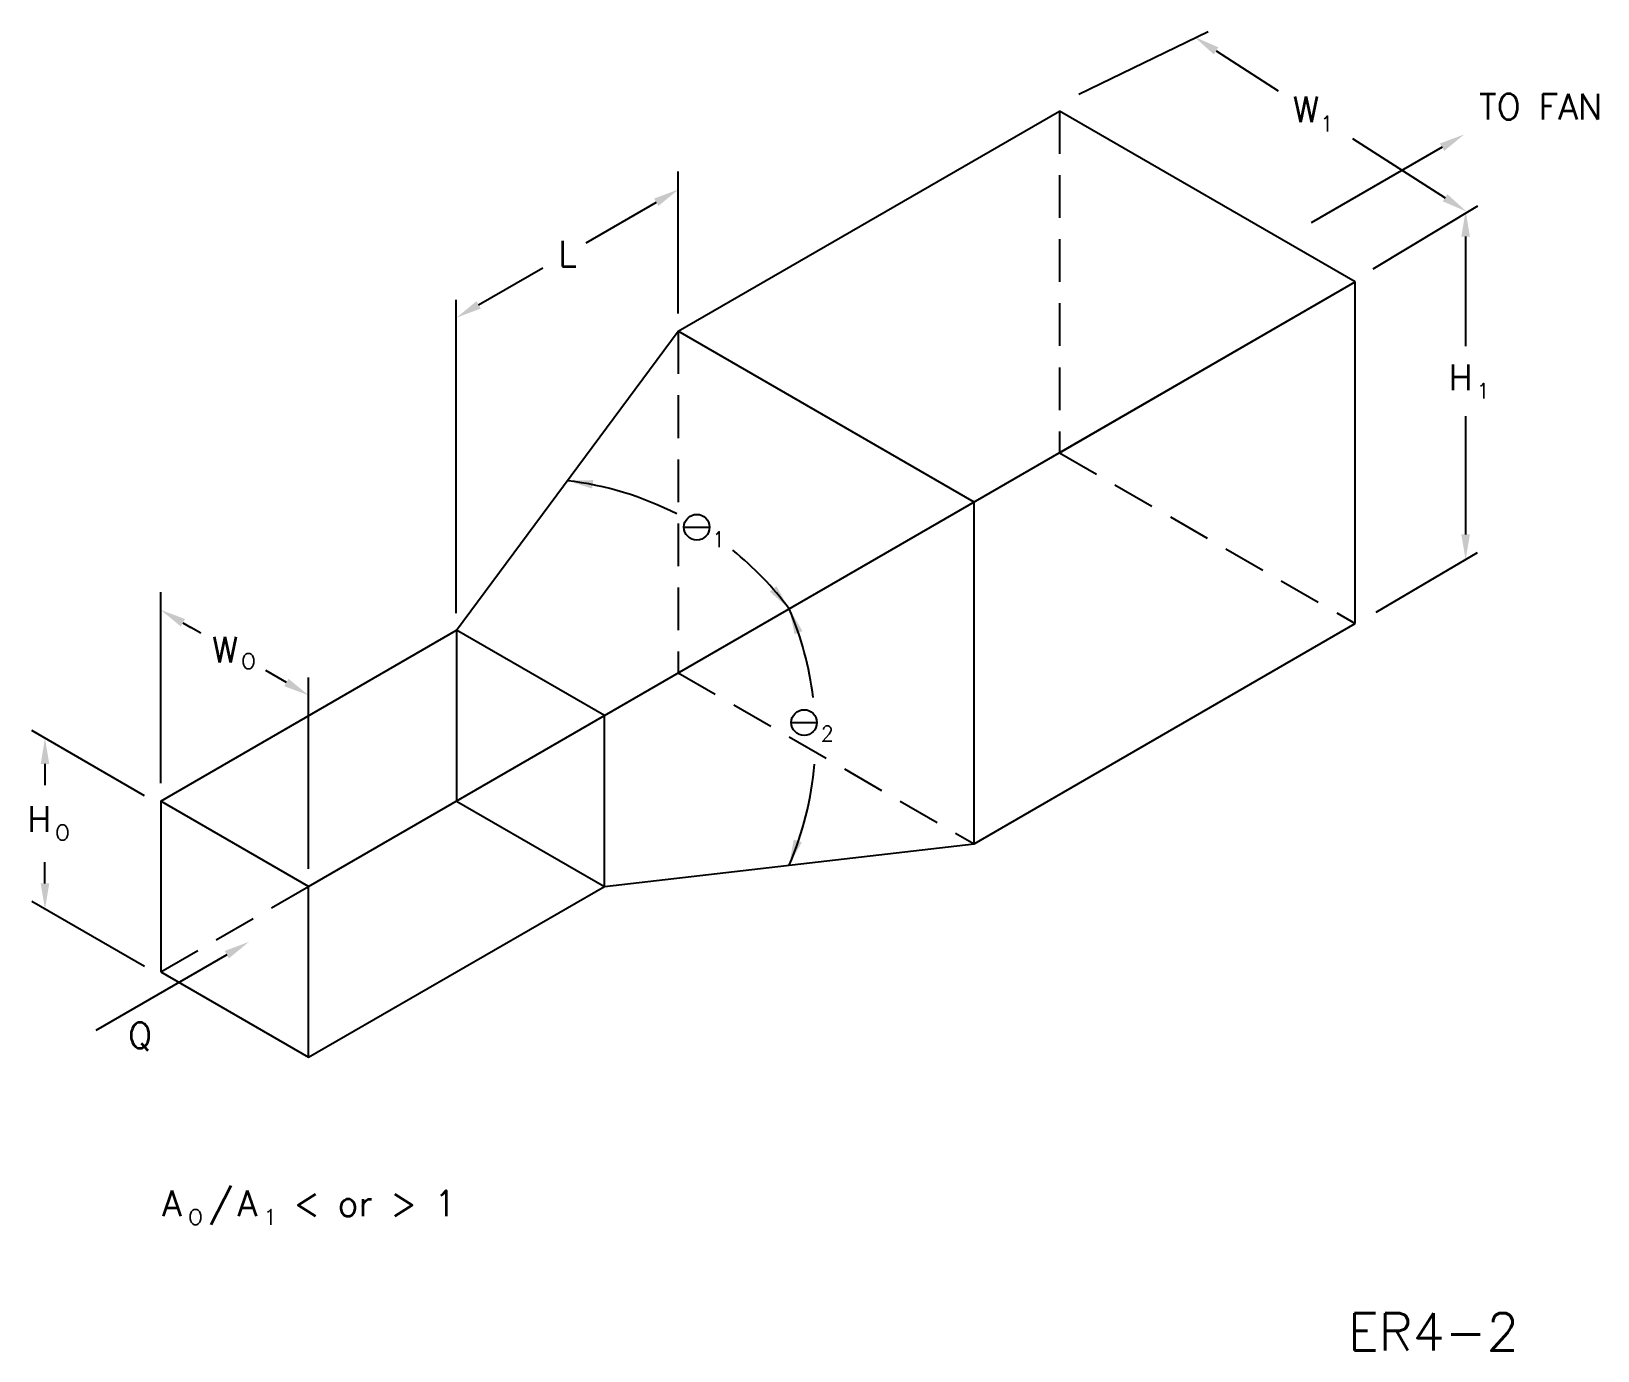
# Model space of a CAD drawing. Extents: x 1.67 to 10.84, y 0.48 to 8.21.
import ezdxf
from ezdxf.enums import TextEntityAlignment as Align

# ---------------------------------------------------------------- set-up
doc = ezdxf.new("R2010")
doc.units = 0
doc.header["$MEASUREMENT"] = 0
doc.linetypes.add('HIDDEN', pattern=[0.375, 0.25, -0.125])
doc.layers.get('0').update_dxf_attribs({"linetype": 'CONTINUOUS'})
doc.layers.add('NUMBER', color=7, linetype='CONTINUOUS')
doc.styles.add('ROMANS', font='romans')

msp = doc.modelspace()

# ---------------------------------------------------------------- linework, layer by layer
for p, q in [((7.8021, 7.8371), (8.56, 8.2058)), ((8.6057, 8.0916), (8.9699, 7.858)), ((5.4562, 6.4501), (7.6883, 7.7388)), ((9.4203, 6.7388), (7.6883, 7.7388)), ((9.9295, 7.5277), (9.1622, 7.0847)), ((9.4049, 7.5789), (9.9462, 7.2317)), ((5.4562, 6.5537), (5.4562, 7.3847)), ((4.9166, 6.9681), (5.3278, 7.2055)), ((10.1371, 7.1817), (9.5226, 6.813)), ((10.067, 7.0046), (10.067, 6.3631)), ((4.287, 6.6046), (4.6634, 6.8219)), ((5.0232, 4.2001), (9.4203, 6.7388)), ((7.6883, 5.7388), (9.4203, 6.7388)), ((9.4203, 4.7388), (9.4203, 6.7388)), ((4.1556, 4.7992), (4.1556, 6.6338)), ((4.1572, 4.7001), (5.4562, 6.4501)), ((7.1883, 5.4501), (5.4562, 6.4501)), ((10.067, 5.9523), (10.067, 5.2607)), ((7.1883, 3.4501), (7.1883, 5.4501)), ((5.4893, 5.303), (5.6393, 5.303)), ((9.5431, 4.8058), (10.1371, 5.154)), ((2.4251, 3.8037), (2.4251, 4.9222)), ((2.4251, 3.7001), (4.1572, 4.7001)), ((2.555, 4.7439), (2.602, 4.7168)), ((2.6598, 4.6834), (2.602, 4.7168)), ((4.1572, 4.7001), (4.1572, 3.7001)), ((5.0232, 4.2001), (4.1572, 4.7001)), ((7.1883, 3.4501), (9.4203, 4.7388)), ((3.1143, 4.421), (3.0405, 4.4636)), ((3.1612, 4.3939), (3.1143, 4.421)), ((3.2911, 3.3037), (3.2911, 4.4222)), ((3.2911, 3.2001), (5.0232, 4.2001)), ((5.0232, 3.2001), (5.0232, 4.2001)), ((6.118, 4.1595), (6.268, 4.1595)), ((2.3299, 3.7313), (1.6706, 4.112)), ((1.7473, 3.9177), (1.7473, 3.7927)), ((3.2911, 3.2001), (2.4251, 3.7001)), ((2.4251, 3.7001), (2.4251, 2.7001)), ((4.1572, 3.7001), (5.0232, 3.2001)), ((5.0232, 3.2001), (7.1883, 3.4501)), ((1.7473, 3.2177), (1.7473, 3.3427)), ((3.2911, 2.2001), (3.2911, 3.2001)), ((3.2911, 2.2001), (5.0232, 3.2001)), ((2.3299, 2.7313), (1.6706, 3.112)), ((2.812, 2.8006), (2.0447, 2.3575)), ((2.4251, 2.7001), (3.2911, 2.2001))]:
    msp.add_line(p, q)
at = {"linetype": 'HIDDEN'}
for p, q in [((7.6883, 7.7388), (7.6883, 5.7388)), ((5.4562, 6.4501), (5.4562, 4.4501)), ((7.6883, 5.7388), (9.4203, 4.7388)), ((5.4562, 4.4501), (7.1883, 3.4501)), ((2.4251, 2.7001), (3.2911, 3.2001))]:
    msp.add_line(p, q, dxfattribs=at)
for centre in [(5.5643, 5.303), (6.193, 4.1595)]:
    msp.add_circle(centre, 0.075)
for centre, start, end in [((4.583, 3.6876), 62.94916, 83.24068), ((4.583, 3.6876), 36.75932, 51.15496), ((4.3593, 4.0751), 6.99648, 23.24068), ((4.3593, 4.0751), 336.75932, 355.16915)]:
    msp.add_arc(centre, 1.9007, start, end)
for points in [[(8.6192, 8.1127), (8.5922, 8.0706), (8.4794, 8.1726)], [(9.917, 7.5494), (9.942, 7.5061), (10.0594, 7.6027)], [(5.3153, 7.2271), (5.3403, 7.1838), (5.4577, 7.2805)], [(9.9597, 7.2527), (9.9327, 7.2106), (10.0724, 7.1507)], [(10.042, 7.0046), (10.092, 7.0046), (10.067, 7.1546)], [(4.2745, 6.6262), (4.2995, 6.5829), (4.1571, 6.5296)], [(4.9517, 5.5292), (4.9587, 5.5787), (4.8067, 5.5751)], [(10.042, 5.2607), (10.092, 5.2607), (10.067, 5.1107)], [(6.0309, 4.9575), (5.992, 4.926), (6.1057, 4.8251)], [(2.5425, 4.7222), (2.5675, 4.7655), (2.4251, 4.8189)], [(6.1373, 4.6763), (6.1838, 4.6946), (6.1057, 4.8251)], [(3.1487, 4.3722), (3.1737, 4.4155), (3.2911, 4.3189)], [(1.7723, 3.9177), (1.7223, 3.9177), (1.7473, 4.0677)], [(6.1795, 3.4581), (6.1324, 3.4748), (6.1057, 3.3251)], [(1.7723, 3.2177), (1.7223, 3.2177), (1.7473, 3.0677)], [(2.7995, 2.8222), (2.8245, 2.7789), (2.9419, 2.8756)]]:
    msp.add_solid(points)

# ---------------------------------------------------------------- texts
at = {"style": 'ROMANS'}
for s, p in [('W', (9.1319, 7.7497)), ('L', (4.8074, 6.905)), ('H', (10.0373, 6.1806))]:
    msp.add_text(s, height=0.15, dxfattribs=at).set_placement(p, align=Align.MIDDLE_CENTER)
for s, height, p in [('TO FAN', 0.15, (10.146, 7.6902)), ('1', 0.09, (9.2163, 7.6202)), ('1', 0.09, (10.1304, 6.0559)), ('1', 0.09, (5.6539, 5.1869)), ('W', 0.15, (2.7243, 4.5117)), ('O', 0.09, (2.8966, 4.4742)), ('2', 0.09, (6.2903, 4.0495)), ('H', 0.15, (1.6417, 3.5201)), ('O', 0.09, (1.8078, 3.4703)), ('Q', 0.15, (2.2335, 2.2535)), ('A', 0.15, (2.4321, 1.2693)), ('/', 0.15, (2.7066, 1.2693)), ('A', 0.15, (2.874, 1.2693)), ('< or > 1', 0.15, (3.2038, 1.2693)), ('O', 0.09, (2.5864, 1.2197)), ('1', 0.09, (3.0282, 1.2197))]:
    msp.add_text(s, height=height, dxfattribs=at).set_placement(p)
at = {"layer": 'NUMBER', "style": 'ROMANS'}
msp.add_text('ER4-2', height=0.22, dxfattribs=at).set_placement((9.3789, 0.4825))

doc.saveas('drawing.dxf')
